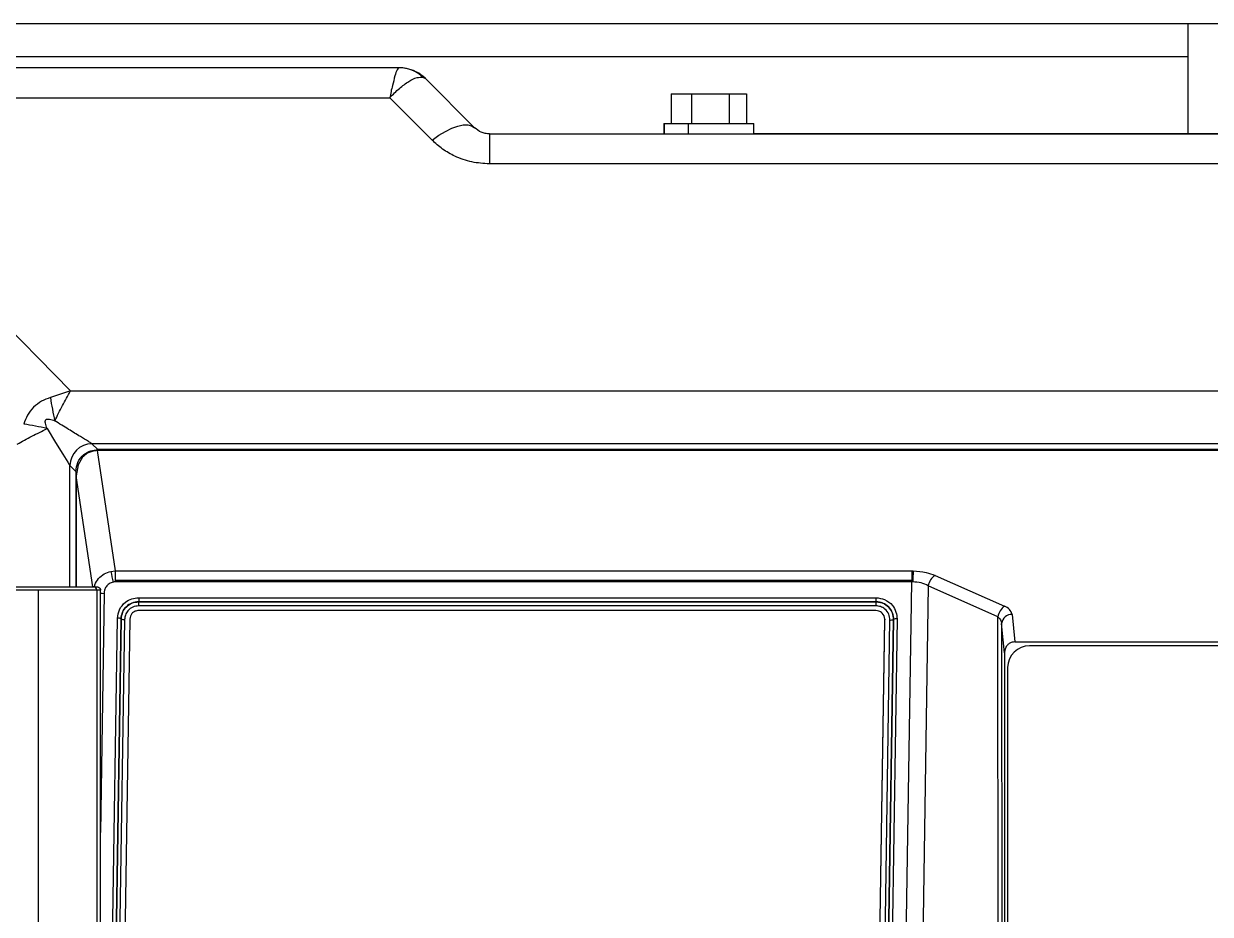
# Model space of a CAD drawing. Header units: millimetres. Extents: x -356 to 237, y 0 to 365.
# Drawn here: x 144.5 to 151.23, y 30.13 to 35.19 of the extents above; entities that cross this region are included whole.
import ezdxf

# ---------------------------------------------------------------- set-up
doc = ezdxf.new("R2010")
doc.units = ezdxf.units.MM

msp = doc.modelspace()

# ---------------------------------------------------------------- linework, layer by layer
at = {"color": 7, "linetype": 'Continuous', "lineweight": 25}
for p, q in [((171.1111, 35.187), (99.1111, 35.187)), ((151.1046, 34.5642), (151.1046, 35.187)), ((151.1046, 34.9995), (118.8296, 34.9995)), ((146.6252, 34.9371), (143.1322, 34.9371)), ((146.6276, 34.9371), (146.6252, 34.9371)), ((146.7627, 34.8827), (146.7727, 34.8774)), ((146.7727, 34.8774), (146.7761, 34.8756)), ((147.0544, 34.5972), (146.7761, 34.8756)), ((143.1322, 34.7671), (146.5738, 34.7671)), ((146.5738, 34.7671), (146.814, 34.5268)), ((148.1712, 34.7902), (148.1712, 34.6202)), ((148.1712, 34.7902), (148.1715, 34.7902)), ((148.1715, 34.7902), (148.1715, 34.6202)), ((148.1715, 34.7902), (148.2862, 34.7902)), ((148.2862, 34.7902), (148.2862, 34.6202)), ((148.2862, 34.7902), (148.4996, 34.7902)), ((148.4996, 34.7902), (148.4996, 34.6202)), ((148.4996, 34.7902), (148.5984, 34.7902)), ((148.5984, 34.7902), (148.5984, 34.6202)), ((148.1296, 34.6202), (148.1296, 34.5621)), ((148.1296, 34.6202), (148.13, 34.6202)), ((148.13, 34.6202), (148.13, 34.5621)), ((148.13, 34.6202), (148.267, 34.6202)), ((148.267, 34.6202), (148.64, 34.6202)), ((148.267, 34.6202), (148.267, 34.5621)), ((148.64, 34.5621), (148.64, 34.6202)), ((147.1393, 34.5621), (147.1393, 34.3921)), ((147.1393, 34.5621), (155.3199, 34.5621)), ((148.64, 34.5642), (153.8193, 34.5642)), ((155.3199, 34.3921), (147.1393, 34.3921)), ((144.7627, 33.1037), (144.6479, 33.0666)), ((144.7627, 33.1037), (157.6965, 33.1037)), ((157.5756, 32.8044), (144.8836, 32.8044)), ((144.9174, 32.7707), (144.8836, 32.8044)), ((144.8312, 32.7273), (144.8053, 32.6847)), ((144.897, 32.7639), (144.8685, 32.7553)), ((144.9132, 32.7651), (145.0166, 32.083)), ((157.5459, 32.7651), (144.9132, 32.7651)), ((157.5418, 32.7707), (144.9174, 32.7707)), ((144.7591, 32.6799), (144.7929, 32.6461)), ((144.7591, 31.993), (144.7591, 32.6799)), ((144.8053, 32.6847), (144.794, 32.6223)), ((144.7929, 32.6461), (144.7929, 31.993)), ((144.794, 32.6223), (144.7929, 32.6223)), ((144.8893, 31.993), (144.794, 32.6223)), ((144.794, 32.6223), (144.794, 31.993)), ((144.9912, 32.08), (145.0166, 32.083)), ((145.0166, 32.083), (149.5356, 32.083)), ((145.0166, 32.083), (145.0166, 32.031)), ((149.5356, 32.083), (149.5356, 32.031)), ((149.6677, 32.0575), (150.0625, 31.8822)), ((144.421, 31.993), (144.8923, 31.993)), ((144.8923, 31.993), (144.9155, 31.993)), ((145.0166, 32.031), (145.0166, 32.0206)), ((145.0166, 32.031), (149.5356, 32.031)), ((149.5356, 32.0206), (145.0166, 32.0206)), ((149.501, 29.7763), (149.5356, 32.0206)), ((149.5356, 32.031), (149.5356, 32.0206)), ((149.6294, 31.9981), (149.595, 29.769)), ((150.0241, 31.8228), (149.6294, 31.9981)), ((144.5785, 31.973), (144.411, 31.973)), ((144.5785, 31.973), (144.5785, 24.633)), ((144.9122, 31.973), (144.5785, 31.973)), ((144.9122, 31.973), (144.9122, 24.633)), ((144.9323, 31.973), (144.9122, 31.973)), ((144.9323, 24.633), (144.9323, 31.973)), ((144.9532, 31.9554), (144.9323, 30.598)), ((145.1493, 31.9306), (149.3322, 31.9306)), ((145.1493, 31.9306), (145.1493, 31.9075)), ((149.3322, 31.9306), (149.3322, 31.9075)), ((145.1493, 31.9075), (145.1493, 31.9074)), ((149.3322, 31.9075), (145.1493, 31.9075)), ((145.1493, 31.8843), (145.1493, 31.9074)), ((145.1493, 31.9074), (149.3322, 31.9074)), ((149.3322, 31.8843), (145.1493, 31.8843)), ((149.3322, 31.858), (145.1493, 31.858)), ((149.3322, 31.9074), (149.3322, 31.9075)), ((149.3322, 31.9074), (149.3322, 31.8843)), ((144.95, 26.6741), (145.0293, 31.8143)), ((145.0493, 31.8106), (144.97, 26.6704)), ((144.97, 26.6703), (145.0493, 31.8104)), ((145.0693, 31.8067), (144.99, 26.6666)), ((145.0993, 31.8095), (145.02, 26.6693)), ((145.0493, 31.8104), (145.0493, 31.8106)), ((149.3517, 29.8336), (149.3822, 31.808)), ((149.3517, 29.8301), (149.3822, 31.8046)), ((149.3817, 29.83), (149.4122, 31.8043)), ((149.3822, 31.808), (149.3822, 31.8046)), ((149.4017, 29.8333), (149.4322, 31.8076)), ((149.4321, 31.8074), (149.4017, 29.8331)), ((149.4522, 31.8107), (149.4217, 29.8364)), ((149.4322, 31.8076), (149.4321, 31.8074)), ((150.0266, 28.3303), (150.0241, 31.8228)), ((150.0457, 31.7837), (150.0481, 28.3234)), ((150.062, 31.6182), (150.0457, 31.7837)), ((150.1056, 31.8362), (150.121, 31.6799)), ((150.121, 31.6799), (157.0278, 31.6799)), ((156.9444, 31.6578), (150.2044, 31.6578)), ((150.062, 31.6182), (150.062, 27.3827)), ((150.0794, 31.5347), (150.0794, 25.298))]:
    msp.add_line(p, q, dxfattribs=at)
at = {"color": 7, "linetype": 'Continuous', "lineweight": 25, "flags": 128}
for points in [[(144.7627, 33.1037), (143.8496, 34.0352), (143.1322, 34.7671)], [(146.814, 34.5268), (146.8527, 34.5539), (146.8906, 34.5765), (146.9266, 34.5941), (146.9601, 34.6063), (146.9903, 34.6127), (147.0165, 34.6134), (147.038, 34.6082), (147.0544, 34.5972)], [(144.6295, 32.8905), (144.678, 32.8117), (144.7189, 32.7452), (144.7468, 32.6999), (144.7548, 32.6868), (144.7591, 32.6799)], [(144.9323, 31.9564), (144.9421, 31.9558), (144.9532, 31.9554)]]:
    msp.add_lwpolyline(points, dxfattribs=at)
at = {"color": 7, "linetype": 'Continuous', "lineweight": 25}
for centre, radius, start, end in [((146.6248, 34.7352), 0.2019, 46.93449, 89.89264), ((146.6276, 34.7271), 0.21, 45.00164, 89.99903), ((147.0866, 33.46), 2.4702, 189.16329, 192.29401), ((144.1042, 30.4805), 2.4665, 77.70254, 80.83783), ((144.8847, 32.6788), 0.1257, 90.51025, 179.48867), ((146.0199, 32.254), 1.0432, 189.60012, 193.00784), ((150.559, 32.0109), 1.0173, 175.94491, 179.45905), ((149.7178, 31.9831), 0.0897, 123.94938, 170.36467), ((144.8922, 31.973), 0.02, 359.88103, 89.90342), ((150.1126, 31.8078), 0.0897, 123.95305, 170.361), ((145.0336, 31.7814), 0.0332, 61.63171, 97.34344), ((145.0651, 31.8396), 0.0332, 241.64494, 277.32204), ((149.3333, 31.8087), 0.0488, 359.19077, 45.11433), ((149.4174, 31.8365), 0.0326, 260.78277, 296.91865), ((149.4469, 31.7785), 0.0326, 80.79553, 116.90999), ((150.1037, 31.778), 0.0582, 88.05054, 174.4045), ((150.2035, 31.5337), 0.1241, 89.56665, 179.55654)]:
    msp.add_arc(centre, radius, start, end, dxfattribs=at)
for points, knots in [([(146.6252, 34.9371), (146.6219, 34.9335), (146.6103, 34.9208), (146.6021, 34.8843), (146.5869, 34.8323), (146.5784, 34.7903), (146.5738, 34.7671)], [0, 0, 0, 0, 0.0810537, 0.285268, 0.6037745, 1, 1, 1, 1]), ([(146.5738, 34.7671), (146.5918, 34.7854), (146.6255, 34.8197), (146.6772, 34.8579), (146.7226, 34.884), (146.7512, 34.8831), (146.7627, 34.8827)], [0, 0, 0, 0, 0.337344, 0.629605, 0.851032, 1, 1, 1, 1]), ([(146.7735, 34.8777), (146.7587, 34.8913), (146.7397, 34.9087), (146.7156, 34.9165), (146.7104, 34.9181)], [0, 0, 0, 0, 0.782364, 1, 1, 1, 1]), ([(147.1393, 34.5621), (147.1354, 34.5622), (147.1276, 34.5624), (147.1121, 34.5648), (147.0854, 34.5724), (147.0668, 34.5873), (147.0544, 34.5972)], [0, 0, 0, 0, 0.124159, 0.249201, 0.501341, 1, 1, 1, 1]), ([(147.1393, 34.3921), (147.1058, 34.3942), (147.0383, 34.3984), (146.9487, 34.4305), (146.8727, 34.4736), (146.8335, 34.5092), (146.814, 34.5268)], [0, 0, 0, 0, 0.2776051, 0.560577, 0.7823888, 1, 1, 1, 1]), ([(144.6479, 33.0666), (144.631, 33.0601), (144.5964, 33.0469), (144.5509, 33.0128), (144.5167, 32.9674), (144.5034, 32.9326), (144.4969, 32.9156)], [0, 0, 0, 0, 0.243756, 0.499161, 0.754996, 1, 1, 1, 1]), ([(144.673, 32.934), (144.6876, 32.963), (144.7163, 33.0202), (144.7474, 33.0761), (144.7627, 33.1037)], [0, 0, 0, 0, 0.5069986, 1, 1, 1, 1]), ([(144.6295, 32.8905), (144.6255, 32.9004), (144.6201, 32.9139), (144.6187, 32.9302), (144.6205, 32.9369), (144.623, 32.9406), (144.6267, 32.9431), (144.6334, 32.9448), (144.6497, 32.9434), (144.6632, 32.938), (144.673, 32.934)], [0, 0, 0, 0, 0.304332, 0.415389, 0.460095, 0.500491, 0.540733, 0.585364, 0.696946, 1, 1, 1, 1]), ([(144.8836, 32.8044), (144.8813, 32.8058), (144.8746, 32.8099), (144.8529, 32.8233), (144.8113, 32.8489), (144.7478, 32.888), (144.6993, 32.9178), (144.673, 32.934)], [0, 0, 0, 0, 0.03293, 0.094981, 0.309947, 0.6258, 1, 1, 1, 1]), ([(144.4599, 32.8008), (144.4874, 32.8162), (144.5433, 32.8473), (144.6005, 32.8759), (144.6295, 32.8905)], [0, 0, 0, 0, 0.493048, 1, 1, 1, 1]), ([(144.7929, 32.6461), (144.795, 32.6638), (144.7996, 32.7005), (144.8332, 32.7423), (144.8752, 32.7666), (144.9037, 32.7693), (144.9174, 32.7707)], [0, 0, 0, 0, 0.270606, 0.562321, 0.789389, 1, 1, 1, 1]), ([(144.8685, 32.7553), (144.8618, 32.7517), (144.8479, 32.7443), (144.8369, 32.7331), (144.8312, 32.7273)], [0, 0, 0, 0, 0.486297, 1, 1, 1, 1]), ([(144.9132, 32.7651), (144.9102, 32.765), (144.9048, 32.765), (144.8994, 32.7642), (144.897, 32.7639)], [0, 0, 0, 0, 0.560273, 1, 1, 1, 1]), ([(144.8989, 31.993), (144.8995, 31.9966), (144.9023, 32.0137), (144.921, 32.0402), (144.9521, 32.0677), (144.9783, 32.0759), (144.9912, 32.08)], [0, 0, 0, 0, 0.081198, 0.389268, 0.698735, 1, 1, 1, 1]), ([(149.5356, 32.083), (149.5372, 32.083), (149.5401, 32.0829), (149.543, 32.0829), (149.5442, 32.0829)], [0, 0, 0, 0, 0.559989, 1, 1, 1, 1]), ([(149.5442, 32.0829), (149.569, 32.0813), (149.6114, 32.0785), (149.6511, 32.0637), (149.6677, 32.0575)], [0, 0, 0, 0, 0.58273, 1, 1, 1, 1]), ([(144.9155, 31.993), (144.92, 31.9917), (144.9258, 31.99), (144.9296, 31.984), (144.9312, 31.9804), (144.9321, 31.9767), (144.9322, 31.9742), (144.9323, 31.973)], [0, 0, 0, 0, 0.464511, 0.6003518, 0.7374512, 0.8718446, 1, 1, 1, 1]), ([(145.0034, 32.0192), (144.9959, 32.0166), (144.9805, 32.0114), (144.9644, 31.9942), (144.955, 31.9748), (144.9538, 31.9618), (144.9532, 31.9554)], [0, 0, 0, 0, 0.268168, 0.554598, 0.781886, 1, 1, 1, 1]), ([(145.0166, 32.0206), (145.0141, 32.0205), (145.0097, 32.0204), (145.0053, 32.0195), (145.0034, 32.0192)], [0, 0, 0, 0, 0.560396, 1, 1, 1, 1]), ([(149.5417, 32.0205), (149.5406, 32.0206), (149.5385, 32.0206), (149.5365, 32.0206), (149.5356, 32.0206)], [0, 0, 0, 0, 0.559658, 1, 1, 1, 1]), ([(149.6294, 31.9981), (149.6159, 32.0043), (149.5881, 32.0171), (149.5575, 32.0194), (149.5417, 32.0205)], [0, 0, 0, 0, 0.4833356, 1, 1, 1, 1]), ([(145.0293, 31.8143), (145.0317, 31.8308), (145.0366, 31.8654), (145.0691, 31.9043), (145.1091, 31.9268), (145.1362, 31.9294), (145.1493, 31.9306)], [0, 0, 0, 0, 0.268594, 0.559942, 0.788019, 1, 1, 1, 1]), ([(149.3322, 31.9306), (149.3493, 31.9285), (149.3849, 31.9241), (149.4254, 31.8917), (149.4488, 31.8512), (149.4511, 31.8238), (149.4522, 31.8107)], [0, 0, 0, 0, 0.271964, 0.564939, 0.791444, 1, 1, 1, 1]), ([(145.1493, 31.9075), (145.136, 31.906), (145.1101, 31.9031), (145.0777, 31.8808), (145.0545, 31.8493), (145.0511, 31.8237), (145.0493, 31.8106)], [0, 0, 0, 0, 0.258351, 0.502393, 0.745093, 1, 1, 1, 1]), ([(145.0493, 31.8104), (145.0511, 31.8235), (145.0545, 31.8491), (145.0777, 31.8807), (145.1101, 31.9029), (145.136, 31.9059), (145.1493, 31.9074)], [0, 0, 0, 0, 0.254717, 0.497426, 0.74154, 1, 1, 1, 1]), ([(145.1493, 31.8843), (145.1381, 31.8829), (145.1148, 31.8801), (145.0881, 31.8593), (145.0723, 31.8332), (145.0703, 31.8153), (145.0693, 31.8067)], [0, 0, 0, 0, 0.272323, 0.564801, 0.791055, 1, 1, 1, 1]), ([(145.1493, 31.858), (145.142, 31.8571), (145.1275, 31.8553), (145.1113, 31.8424), (145.1013, 31.8266), (145.1, 31.8153), (145.0993, 31.8095)], [0, 0, 0, 0, 0.285563, 0.560378, 0.776743, 1, 1, 1, 1]), ([(149.4322, 31.8076), (149.4318, 31.8144), (149.4312, 31.8278), (149.4233, 31.8528), (149.4052, 31.8801), (149.3778, 31.8982), (149.3526, 31.9063), (149.3391, 31.9071), (149.3322, 31.9075)], [0, 0, 0, 0, 0.129607, 0.255864, 0.497613, 0.740709, 0.868501, 1, 1, 1, 1]), ([(149.3322, 31.9074), (149.3391, 31.907), (149.3526, 31.9062), (149.3778, 31.898), (149.4052, 31.8799), (149.4233, 31.8526), (149.4312, 31.8276), (149.4318, 31.8142), (149.4321, 31.8074)], [0, 0, 0, 0, 0.131546, 0.259399, 0.502586, 0.744322, 0.870509, 1, 1, 1, 1]), ([(149.4122, 31.8043), (149.4109, 31.8156), (149.4082, 31.8392), (149.3865, 31.8661), (149.3595, 31.8817), (149.341, 31.8834), (149.3322, 31.8843)], [0, 0, 0, 0, 0.268199, 0.560016, 0.788373, 1, 1, 1, 1]), ([(149.3678, 31.8433), (149.3619, 31.848), (149.3513, 31.8563), (149.338, 31.8575), (149.3322, 31.858)], [0, 0, 0, 0, 0.557893, 1, 1, 1, 1]), ([(150.1056, 31.8362), (150.1015, 31.8465), (150.093, 31.8674), (150.0727, 31.8772), (150.0625, 31.8822)], [0, 0, 0, 0, 0.494315, 1, 1, 1, 1]), ([(150.0241, 31.8228), (150.03, 31.8174), (150.0415, 31.8067), (150.0443, 31.7913), (150.0457, 31.7837)], [0, 0, 0, 0, 0.508196, 1, 1, 1, 1]), ([(150.121, 31.6799), (150.1155, 31.6795), (150.1041, 31.6785), (150.088, 31.6706), (150.0739, 31.6572), (150.0639, 31.639), (150.0626, 31.625), (150.062, 31.6182)], [0, 0, 0, 0, 0.173715, 0.360945, 0.55601, 0.784925, 1, 1, 1, 1])]:
    msp.add_open_spline(points, degree=3, knots=knots, dxfattribs=at)

doc.saveas('drawing.dxf')
